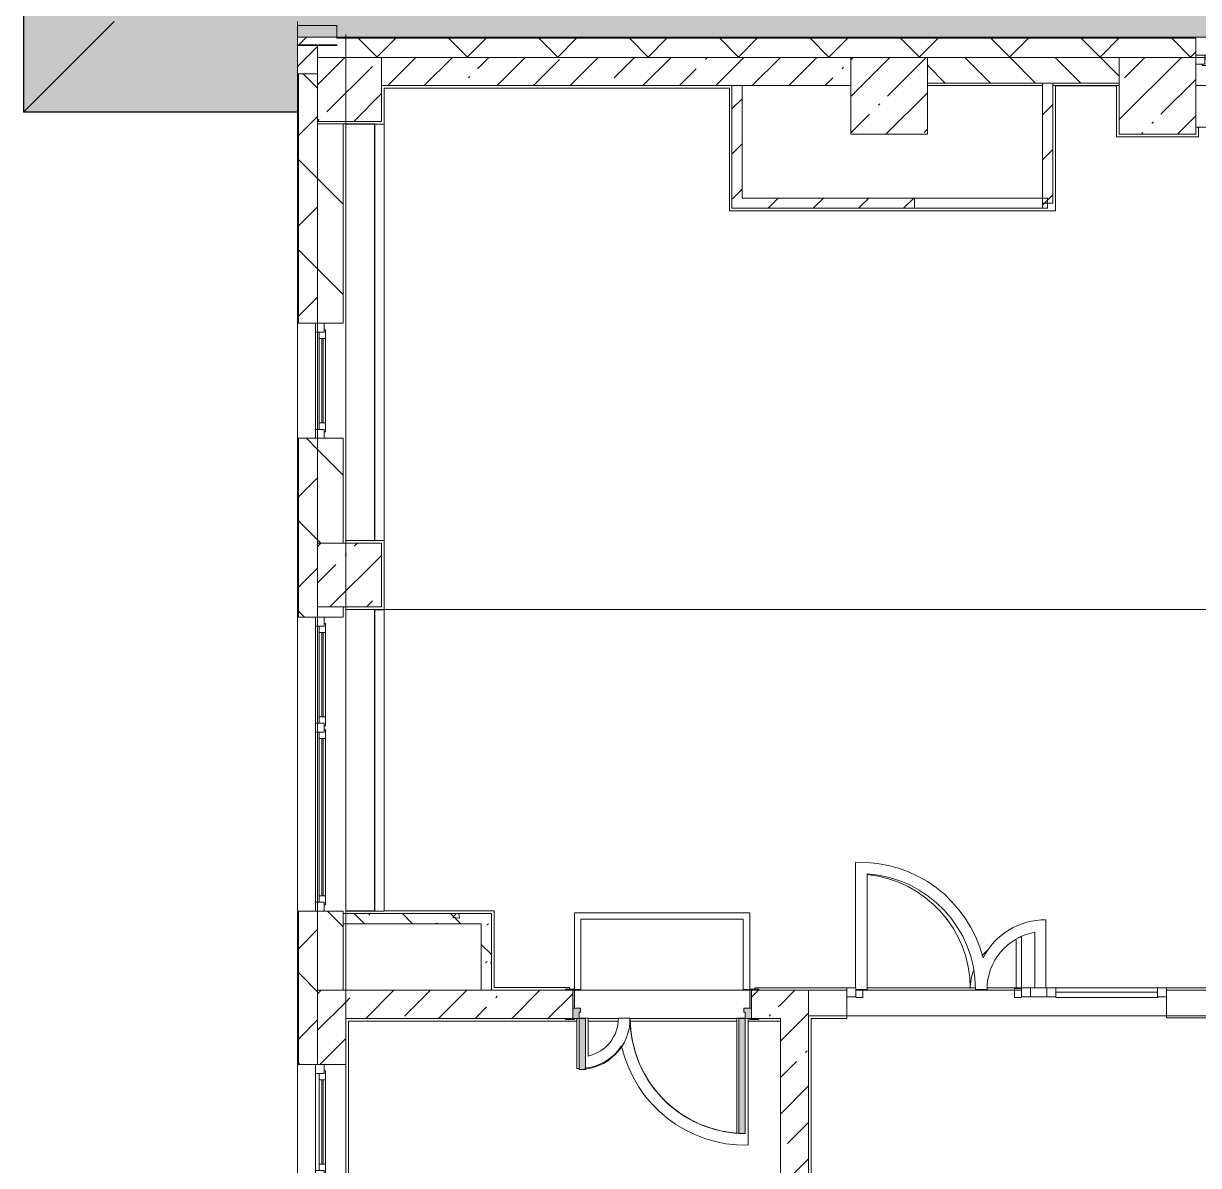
# Model space of a CAD drawing. Header units: millimetres. Extents: x 957 to 228198, y -8553 to 29000.
# Drawn here: x 98777 to 107969, y 6529 to 15466 of the extents above; entities that cross this region are included whole.
import ezdxf

# ---------------------------------------------------------------- set-up
doc = ezdxf.new("R2010")
doc.units = ezdxf.units.MM
for name, color, linetype, lineweight in [('A-DETL-2', 7, 'Continuous', 5), ('A-GENM-2', 7, 'Continuous', 5), ('A-GLAZ-2', 7, 'Continuous', 5), ('A-GLAZ-CURT-3', 7, 'Continuous', 5), ('A-GLAZ-CWMG-3', 7, 'Continuous', 5), ('A-WALL', 7, 'Continuous', 9), ('A-WALL-2', 7, 'Continuous', 5), ('I-WALL-3', 7, 'Continuous', 5), ('S-COLS-1', 7, 'Continuous', 5), ('Оси', 7, 'Continuous', 9)]:
    doc.layers.add(name, color=color, linetype=linetype, lineweight=lineweight)
doc.layers.add('A-DETL-GENF-3', color=7, linetype='Continuous', lineweight=9, true_color=0xc0c0c0, transparency=0.4)
for name, color, linetype, lineweight, true_color in [('A-DETL-GENF-4', 7, 'Continuous', 5, 0xaaaaaa), ('A-DOOR-2', 7, 'Continuous', 5, 0xaaaaaa), ('A-DOOR-3', 7, 'Continuous', 5, 0xe2e2e2), ('A-DOOR-FRAM-3', 7, 'Continuous', 5, 0xe2e2e2), ('A-DOOR-FRAM-4', 7, 'Continuous', 5, 0xaaaaaa), ('A-FLOR-2', 7, 'Continuous', 5, 0xaaaaaa), ('A-GENM-3', 7, 'Continuous', 5, 0x737373), ('A-WALL-3', 7, 'Continuous', 5, 0x737373), ('I-WALL-2', 7, 'Continuous', 5, 0x737373), ('I-WALL-4', 7, 'Continuous', 5, 0x787878)]:
    doc.layers.add(name, color=color, linetype=linetype, lineweight=lineweight, true_color=true_color)
pattern_1 = [(135, (101188.1, 0), (-353.553, -353.553), [])]
pattern_2 = [(45, (101188.1, 0), (-353.5534, 353.5534), []), (135, (101188.1, 0), (-353.5534, -353.5534), [])]
pattern_3 = [(45, (101188.1, 0), (-285.123, 285.123), []), (45, (101473.2, 0), (-285.123, 285.123), [504.031, -100.806, 16.764, -84.042])]
pattern_4 = [(135, (101188.1, 0), (-377.17, -377.17), [533.4, -88.9, 17.78, -88.9]), (135, (101188.1, 376.94), (-377.17, -377.17), []), (50, (101188.1, 0), (637.645, -55.787), [66.675, -733.425]), (355, (101188.1, 0), (-123.35, 668.7), [53.34, -586.74]), (100.451, (101241.2, -4.65), (514.3, 612.91), [56.665, -623.315]), (46.184, (101188.1, 177.8), (948.78, -147.15), [100.01, -1100.14]), (96.636, (101267.2, 165.5), (830.91, 866), [85, -934.97]), (351.184, (101188.1, 177.8), (830.92, 865.99), [80.01, -880.11]), (21, (101277, 133.35), (530.65, -357.928), [66.675, -733.425]), (326, (101277, 133.35), (216.31, 644.66), [53.34, -586.74]), (71.451, (101321.2, 103.5), (746.96, 286.724), [56.665, -623.315]), (37.5, (101188.1, 0), (10.8105, 295.9426), [16.764, -562.864, 16.764, -578.866, -588.962]), (37.5, (101188.1, 0), (10.8105, 295.9426), [-1175.258, 16.764, -572.198]), (7.5, (101188.1, 0), (233.869, 350.632), [16.764, -322.834, 16.764, -549.529, -224.472]), (7.5, (101188.1, 0), (233.869, 350.632), [-905.89, 16.764, -207.708]), (327.5, (100989.84, 0), (474.568, -20.051), [16.764, -205.486, 16.764, -676.656, -920.115]), (327.5, (100989.84, 0), (474.568, -20.051), [-915.67, 16.764, -903.35]), (317.5, (100900.94, 0), (518.452, 88.993), [16.764, -272.16, 16.764, -443.738, -653.415]), (317.5, (100900.94, 0), (518.452, 88.993), [-749.427, 16.764, -636.65])]
pattern_5 = [(45, (101188.1, 0), (-176.7767, 176.7767), [])]

# ---------------------------------------------------------------- blocks, each defined once
blk = doc.blocks.new('парапет1 - парапет-18629556-3_2_2_птичка')
at = {"layer": 'A-GENM-2'}
for p, q in [((-2411.1, 14772.9), (-2411.1, 27400.1)), ((-268, 14772.9), (-2411.1, 14772.9))]:
    blk.add_line(p, q, dxfattribs=at)
at = {"layer": 'A-GENM-3'}
for p, q in [((-2409.1, 14774.9), (-1701.8, 15482.2)), ((-268, 15482.2), (-268, 14774.9))]:
    blk.add_line(p, q, dxfattribs=at)
blk = doc.blocks.new('BSC_Колонна _Прямоугольная - 500х500-V279-3_2_2_птичка')
at = {"layer": 'S-COLS-1'}
h = blk.add_hatch(dxfattribs=at)
h.set_pattern_fill('FP_91', color=256, style=0, pattern_type=2)
h.set_pattern_definition([(45, (-140, -14950), (-285.123, 285.123), []), (45, (145.12, -14950), (-285.123, 285.123), [504.031, -100.806, 16.764, -84.042])])
h.paths.add_polyline_path([(170.4, -250), (250, -250), (250, 250), (-250, 250), (-250, -250), (-108.7, -250)])
for p, q in [((250, 250), (-250, 250)), ((-250, 250), (-250, -250)), ((250, -250), (250, 250)), ((-250, -250), (250, -250))]:
    blk.add_line(p, q, dxfattribs=at)
blk = doc.blocks.new('120_Окно_СКБ_1Ст - 120_Окно_СКБ_1Ст 900х2500_h_-20664874-3_2_2_птичка')
at = {"layer": 'A-GLAZ-2'}
for p, q in [((-450, -127), (-450, -57)), ((-450, -57), (-380, -57)), ((450, -57), (-450, -57)), ((-380, -57), (-380, -127)), ((380, -87), (-380, -87)), ((-380, -87), (-380, -127)), ((-330, -137), (-330, -87)), ((330, -137), (330, -87)), ((380, -127), (380, -57)), ((380, -57), (450, -57)), ((380, -127), (380, -87)), ((450, -57), (450, -127)), ((-380, -127), (-450, -127)), ((-450, -127), (-400, -127)), ((-380, -127), (-400, -127)), ((-400, -127), (-400, -137)), ((-400, -137), (400, -137)), ((400, -137), (-400, -137)), ((-330, -107), (330, -107)), ((330, -117), (-330, -117)), ((450, -127), (380, -127)), ((400, -127), (380, -127)), ((400, -127), (450, -127)), ((400, -137), (400, -127))]:
    blk.add_line(p, q, dxfattribs=at)
blk = doc.blocks.new('120_Окно_СКБ_2Ст - 120_Окно_СКБ_2Ст 2100х2400 _мал створка справа_-22446225-3_2_2_птичка')
at = {"layer": 'A-GLAZ-2'}
for p, q in [((-1050, -127), (-1050, -57)), ((-1050, -57), (-980, -57)), ((1050, -57), (-1050, -57)), ((-980, -57), (-980, -127)), ((150, -87), (-980, -87)), ((-980, -87), (-980, -127)), ((-930, -137), (-930, -87)), ((100, -137), (100, -87)), ((150, -127), (150, -57)), ((150, -57), (220, -57)), ((150, -127), (150, -87)), ((220, -57), (220, -127)), ((980, -87), (220, -87)), ((220, -87), (220, -127)), ((270, -137), (270, -87)), ((930, -137), (930, -87)), ((980, -127), (980, -57)), ((980, -57), (1050, -57)), ((980, -127), (980, -87)), ((1050, -57), (1050, -127)), ((-980, -127), (-1050, -127)), ((-1050, -127), (-1000, -127)), ((-980, -127), (-1000, -127)), ((-1000, -127), (-1000, -137)), ((-1000, -137), (170, -137)), ((170, -137), (-1000, -137)), ((-930, -107), (100, -107)), ((100, -117), (-930, -117)), ((220, -127), (150, -127)), ((170, -127), (150, -127)), ((170, -127), (200, -127)), ((170, -137), (170, -127)), ((220, -127), (200, -127)), ((200, -127), (200, -137)), ((200, -137), (1000, -137)), ((1000, -137), (200, -137)), ((270, -107), (930, -107)), ((930, -117), (270, -117)), ((1050, -127), (980, -127)), ((1000, -127), (980, -127)), ((1000, -127), (1050, -127)), ((1000, -137), (1000, -127))]:
    blk.add_line(p, q, dxfattribs=at)
blk = doc.blocks.new('120_Окно_СКБ_2Ст - 120_Окно_СКБ_2Ст 2300х2500 _мал створка справа_-22272277-3_2_2_птичка')
at = {"layer": 'A-GLAZ-2'}
for p, q in [((-1150, -127), (-1150, -57)), ((-1150, -57), (-1080, -57)), ((1150, -57), (-1150, -57)), ((-1080, -57), (-1080, -127)), ((250, -87), (-1080, -87)), ((-1080, -87), (-1080, -127)), ((-1030, -137), (-1030, -87)), ((200, -137), (200, -87)), ((250, -127), (250, -57)), ((250, -57), (320, -57)), ((250, -127), (250, -87)), ((320, -57), (320, -127)), ((1080, -87), (320, -87)), ((320, -87), (320, -127)), ((370, -137), (370, -87)), ((1030, -137), (1030, -87)), ((1080, -127), (1080, -57)), ((1080, -57), (1150, -57)), ((1080, -127), (1080, -87)), ((1150, -57), (1150, -127)), ((-1080, -127), (-1150, -127)), ((-1150, -127), (-1100, -127)), ((-1080, -127), (-1100, -127)), ((-1100, -127), (-1100, -137)), ((-1100, -137), (270, -137)), ((270, -137), (-1100, -137)), ((-1030, -107), (200, -107)), ((200, -117), (-1030, -117)), ((320, -127), (250, -127)), ((270, -127), (250, -127)), ((270, -127), (300, -127)), ((270, -137), (270, -127)), ((320, -127), (300, -127)), ((300, -127), (300, -137)), ((300, -137), (1100, -137)), ((1100, -137), (300, -137)), ((370, -107), (1030, -107)), ((1030, -117), (370, -117)), ((1150, -127), (1080, -127)), ((1100, -127), (1080, -127)), ((1100, -127), (1150, -127)), ((1100, -137), (1100, -127))]:
    blk.add_line(p, q, dxfattribs=at)
blk = doc.blocks.new('110_Дверь_СКБ_2Ст - Д-1 Лестничная клетка EIS60-24280000-3_2_2_птичка')
at = {"layer": 'A-DOOR-3'}
for points in [[(-587.5, 1010), (-637.5, 1010), (-637.5, 110), (-587.5, 110), (-587.5, 841.1)], [(612.5, 510), (612.5, 110), (662.5, 110), (662.5, 510)], [(712.5, 30), (697.5, 30), (697.5, -110), (712.5, -110)]]:
    blk.add_hatch(color=256, dxfattribs=at).paths.add_polyline_path(points)
h = blk.add_hatch(color=256, dxfattribs=at)
h.paths.add_polyline_path([(-660.7, 110), (-687.5, 107.3), (-687.5, 30), (-627.5, 30), (-627.5, 60), (-637.5, 60), (-637.5, 110), (-660.4, 110)])
h.paths.add_polyline_path([(679.6, 110), (662.5, 107.3), (662.5, 60), (652.5, 60), (652.5, 30), (712.5, 30), (712.5, 110), (680.5, 110)])
at = {"layer": 'A-DOOR-FRAM-3'}
for points in [[(-679.3, 118), (-742.5, 118), (-742.5, 110), (-672.5, 110), (-672.5, 118)], [(728.6, 118), (697.5, 115.2), (697.5, 110), (767.5, 110), (767.5, 118), (737.5, 118)], [(-672.5, 30), (-687.5, 30), (-687.5, -110), (-672.5, -110)], [(-672.5, -110), (-742.5, -110), (-742.5, -118), (-672.5, -116.5)], [(697.7, -110), (697.5, -110), (697.7, -118), (767.5, -118), (767.5, -110), (712.5, -110)]]:
    blk.add_hatch(color=256, dxfattribs=at).paths.add_polyline_path(points)
at = {"layer": 'A-DOOR-2'}
for p, q in [((-637.5, 1010), (-637.5, 110)), ((-587.5, 1010), (-637.5, 1010)), ((-587.5, 110), (-587.5, 1010)), ((662.5, 510), (612.5, 510)), ((612.5, 510), (612.5, 110)), ((662.5, 110), (662.5, 510)), ((-637.5, 110), (-587.5, 110)), ((612.5, 110), (662.5, 110))]:
    blk.add_line(p, q, dxfattribs=at)
for centre, radius, start, end in [((-637.5, 110), 900, 0, 90), ((662.5, 110), 400, 90, 180)]:
    blk.add_arc(centre, radius, start, end, dxfattribs=at)
at = {"layer": 'A-DOOR-FRAM-4'}
for p, q in [((-672.5, 118), (-742.5, 118)), ((-742.5, 118), (-742.5, 110)), ((-742.5, 110), (-672.5, 110)), ((-637.5, 110), (-687.5, 110)), ((-687.5, 110), (-687.5, 30)), ((-672.5, 110), (-672.5, 118)), ((-637.5, 60), (-637.5, 110)), ((662.5, 110), (662.5, 60)), ((712.5, 110), (662.5, 110)), ((767.5, 118), (697.5, 118)), ((697.5, 118), (697.5, 110)), ((697.5, 110), (767.5, 110)), ((712.5, 30), (712.5, 110)), ((767.5, 110), (767.5, 118)), ((-687.5, 30), (-627.5, 30)), ((-672.5, 30), (-687.5, 30)), ((-687.5, 30), (-687.5, -110)), ((-672.5, -110), (-672.5, 30)), ((-627.5, 60), (-637.5, 60)), ((-627.5, 30), (-627.5, 60)), ((662.5, 60), (652.5, 60)), ((652.5, 60), (652.5, 30)), ((652.5, 30), (712.5, 30)), ((712.5, 30), (697.5, 30)), ((697.5, 30), (697.5, -110)), ((712.5, -110), (712.5, 30)), ((-672.5, -110), (-742.5, -110)), ((-742.5, -110), (-742.5, -118)), ((-742.5, -118), (-672.5, -118)), ((-687.5, -110), (-672.5, -110)), ((-672.5, -118), (-672.5, -110)), ((697.5, -110), (712.5, -110)), ((767.5, -110), (697.5, -110)), ((697.5, -110), (697.5, -118)), ((697.5, -118), (767.5, -118)), ((767.5, -118), (767.5, -110))]:
    blk.add_line(p, q, dxfattribs=at)
blk = doc.blocks.new('120_Окно_СКБ_1Ст - 120_Окно_СКБ_1Ст_900х2500_h_-V364-3_2_2_птичка')
at = {"layer": 'A-GLAZ-2'}
for p, q in [((-450, -127), (-450, -57)), ((-450, -57), (-380, -57)), ((450, -57), (-450, -57)), ((-380, -57), (-380, -127)), ((380, -87), (-380, -87)), ((-380, -87), (-380, -127)), ((-330, -137), (-330, -87)), ((330, -137), (330, -87)), ((380, -127), (380, -57)), ((380, -57), (450, -57)), ((380, -127), (380, -87)), ((450, -57), (450, -127)), ((-380, -127), (-450, -127)), ((-450, -127), (-400, -127)), ((-380, -127), (-400, -127)), ((-400, -127), (-400, -137)), ((-400, -137), (400, -137)), ((400, -137), (-400, -137)), ((-330, -107), (330, -107)), ((330, -117), (-330, -117)), ((450, -127), (380, -127)), ((400, -127), (380, -127)), ((400, -127), (450, -127)), ((400, -137), (400, -127))]:
    blk.add_line(p, q, dxfattribs=at)
blk = doc.blocks.new('BSC_Колонна _Прямоугольная - 500х500-V368-3_2_2_птичка')
at = {"layer": 'S-COLS-1'}
h = blk.add_hatch(dxfattribs=at)
h.set_pattern_fill('FP_127', color=256, style=0, pattern_type=2)
h.set_pattern_definition([(45, (-140, -11150), (-285.123, 285.123), []), (45, (145.12, -11150), (-285.123, 285.123), [504.031, -100.806, 16.764, -84.042])])
h.paths.add_polyline_path([(195, -250), (250, -250), (250, 250), (-250, 250), (-250, -250), (-29, -250)])
for p, q in [((250, 250), (-250, 250)), ((-250, 250), (-250, -250)), ((250, -250), (250, 250)), ((-250, -250), (250, -250))]:
    blk.add_line(p, q, dxfattribs=at)
blk = doc.blocks.new('Прямоугольный импост - 50 x 70 мм-V395-3_2_2_птичка')
at = {"layer": 'A-GLAZ-CWMG-3'}
for p, q in [((-70, 35), (0, 35)), ((-70, -35), (-70, 35)), ((0, 35), (0, -35)), ((0, -35), (-70, -35))]:
    blk.add_line(p, q, dxfattribs=at)
blk = doc.blocks.new('Дверь_Витражная_остекление_ - ДВН_ДАО_Главный вход_1200 в свету-V396-3_2_2_птичка')
at = {"layer": 'A-DETL-GENF-4'}
for p, q in [((607.5, 415.6), (607.5, 30)), ((647.5, 430), (634.8, 430)), ((647.5, 35), (647.5, 430)), ((-592.5, -40), (-592.5, 22.6)), ((592.5, -40), (592.5, 30)), ((592.5, 30), (647.5, 30)), ((607.5, 30), (647.5, 30)), ((-647.5, -40), (-592.5, -40)), ((647.5, -40), (592.5, -40))]:
    blk.add_line(p, q, dxfattribs=at)
at = {"layer": 'A-DOOR-2'}
blk.add_line((647.5, 430), (647.5, 35), dxfattribs=at)
for centre, radius, start, end in [((-647.5, 30), 895, 360, 84.26447), ((647.5, 30), 400, 90, 93.42902), ((647.5, 30), 400, 132.2351, 140.38714), ((647.5, 30), 400, 159.41816, 180)]:
    blk.add_arc(centre, radius, start, end, dxfattribs=at)
blk = doc.blocks.new('Системная панель - Стемалит - 40мм-32257327-3_2_2_птичка')
at = {"layer": 'A-GLAZ-CURT-3'}
for p, q in [((65, 35), (-65, 35)), ((-65, 35), (-65, -35)), ((65, -35), (65, 35)), ((-65, -35), (65, -35))]:
    blk.add_line(p, q, dxfattribs=at)
blk = doc.blocks.new('Прямоугольный импост - 50 x 70 мм-31687886-3_2_2_птичка')
at = {"layer": 'A-GLAZ-CWMG-3'}
for p, q in [((-35, 35), (35, 35)), ((-35, -35), (-35, 35)), ((35, 35), (35, -35)), ((35, -35), (-35, -35))]:
    blk.add_line(p, q, dxfattribs=at)
blk = doc.blocks.new('Прямоугольный импост - 50 x 70 мм-31701779-3_2_2_птичка')
at = {"layer": 'A-GLAZ-CWMG-3'}
for p, q in [((0, 35), (-70, 35)), ((-70, 35), (-70, -35)), ((0, -35), (0, 35)), ((-70, -35), (0, -35))]:
    blk.add_line(p, q, dxfattribs=at)
blk = doc.blocks.new('Системная панель - Стекло - 40мм-V397-3_2_2_птичка')
at = {"layer": 'A-GLAZ-CURT-3'}
for p, q in [((397.5, 0), (-397.5, 0)), ((-397.5, 0), (-397.5, -40)), ((397.5, -40), (397.5, 0)), ((-397.5, -40), (397.5, -40))]:
    blk.add_line(p, q, dxfattribs=at)
blk = doc.blocks.new('Прямоугольный импост - 50 x 70 мм-31702100-3_2_2_птичка')
at = {"layer": 'A-GLAZ-CWMG-3'}
for p, q in [((-35, 35), (35, 35)), ((-35, -35), (-35, 35)), ((35, 35), (35, -35)), ((35, -35), (-35, -35))]:
    blk.add_line(p, q, dxfattribs=at)
blk = doc.blocks.new('Прямоугольный импост - 50 x 70 мм-31720914-3_2_2_птичка')
at = {"layer": 'A-GLAZ-CWMG-3'}
blk.add_line((32940, 7920), (32145, 7920), dxfattribs=at)
blk = doc.blocks.new('Зашивка приборов отопления35 - Зашивка приборов отопления-33324623-3_2_2_птичка')
at = {"layer": 'A-WALL-2'}
for p, q in [((34187.8, 26793.4), (34187.8, 26567.4)), ((37447.8, 26793.4), (34187.8, 26793.4)), ((37447.8, 26567.4), (37447.8, 26793.4)), ((34187.8, 26567.4), (37447.8, 26567.4)), ((37447.8, 26567.4), (34187.8, 26567.4)), ((34187.8, 26567.4), (34187.8, 26492.4)), ((37447.8, 26492.4), (37447.8, 26567.4)), ((34187.8, 26492.4), (37447.8, 26492.4))]:
    blk.add_line(p, q, dxfattribs=at)
blk = doc.blocks.new('Зашивка приборов отопления36 - Зашивка приборов отопления-33324807-3_2_2_птичка')
at = {"layer": 'A-WALL-2'}
for p, q in [((34187.8, 26793.4), (34187.8, 26567.4)), ((36548.8, 26793.4), (34187.8, 26793.4)), ((36548.8, 26567.4), (36548.8, 26793.4)), ((34187.8, 26567.4), (36548.8, 26567.4)), ((36545.1, 26567.4), (34187.8, 26567.4)), ((34187.8, 26567.4), (34187.8, 26492.4)), ((36545.1, 26492.4), (36545.1, 26567.4)), ((34187.8, 26492.4), (36545.1, 26492.4))]:
    blk.add_line(p, q, dxfattribs=at)

msp = doc.modelspace()

# ---------------------------------------------------------------- hatches: boundary and pattern name
at = {"layer": 'A-DETL-GENF-3'}
msp.add_hatch(color=256, dxfattribs=at).paths.add_polyline_path([(98779, 14774.9), (100920.1, 14774.9), (100920.1, 15358), (139498.2, 15358), (139498.2, 23888.3), (135116.2, 23888.3), (135114.2, 27398.1), (98779, 27398.1), (98779, 15270.2)])
at = {"layer": 'A-WALL-2'}
h = msp.add_hatch(dxfattribs=at)
h.set_pattern_fill('FP_85', color=256, style=0, pattern_type=2)
h.set_pattern_definition(pattern_2)
h.paths.add_polyline_path([(139498.2, 15200), (139498.2, 15350), (138998.1, 15350), (138998.1, 15200), (139458.1, 15200)])
h.paths.add_polyline_path([(101578.1, 15200), (107948.1, 15200), (107948.1, 15350), (101228.1, 15350), (101228.1, 15293), (101078.1, 15288.7), (101078.1, 15200), (101228.1, 15200)])
h.paths.add_polyline_path([(123698.1, 15200), (133298.1, 15203), (133298.1, 15350), (131205.1, 15349), (131205.1, 15288), (131198.1, 15285), (130425.1, 15288), (130425.1, 15350), (126798.3, 15349), (126798.3, 15288), (126791.3, 15285), (125618.3, 15288), (125618.3, 15350), (120978.1, 15349), (120978.1, 15288), (120971.1, 15285), (120198.1, 15288), (120198.1, 15350), (115971.1, 15349), (115971.1, 15288), (115964.1, 15285), (115791.1, 15288), (115790.9, 15350), (114048.1, 15350), (114048.1, 15200), (123098.1, 15200)])
h.paths.add_polyline_path([(136598.1, 15200), (136598.1, 15350), (135848.1, 15350), (135848.1, 15200)])
h.paths.add_polyline_path([(108848.1, 15200), (109448.1, 15200), (109448.1, 15350), (108848.1, 15350), (108848.1, 15268)])
h.paths.add_polyline_path([(110348.1, 15200), (110948.1, 15200), (110948.1, 15350), (110348.1, 15350), (110348.1, 15264)])
h.paths.add_polyline_path([(134948.1, 15200), (134948.1, 15350), (134798.1, 15350), (134798.1, 15200), (134818.1, 15200)])
h.paths.add_polyline_path([(134428.1, 15200), (134423.1, 15350), (134198.1, 15350), (134198.1, 15200), (134421.1, 15200)])
h = msp.add_hatch(dxfattribs=at)
h.set_pattern_fill('FP_83', color=256, style=0, pattern_type=2)
h.set_pattern_definition([(135, (101188.1, 0), (-176.7767, -176.7767), [])])
h.paths.add_polyline_path([(110348.1, 15000), (110948.1, 15000), (110948.1, 15200), (110348.1, 15200), (110348.1, 15055.6)])
h.paths.add_polyline_path([(105853.6, 15000), (107348.1, 15000), (107348.1, 15200), (105848.1, 15200), (105848.1, 15000)])
h.paths.add_polyline_path([(114349.3, 15000), (114898.1, 15000), (114898.1, 15200), (114048.1, 15200), (114048.1, 15000), (114243.4, 15000)])
h.paths.add_polyline_path([(108848.1, 15000), (109448.1, 15000), (109448.1, 15200), (108848.1, 15200), (108848.1, 15007.9)])
h = msp.add_hatch(dxfattribs=at)
h.set_pattern_fill('FP_85', color=256, style=0, pattern_type=2)
h.set_pattern_definition(pattern_2)
h.paths.add_polyline_path([(100928.1, 14973), (100925.1, 15073), (100920.1, 15068.8), (100920.1, 14973)])
h = msp.add_hatch(dxfattribs=at)
h.set_pattern_fill('FP_85', color=256, style=0, pattern_type=2)
h.set_pattern_definition(pattern_2)
h.paths.add_polyline_path([(100928.1, -100), (101078.1, -100), (101078.1, 5220), (100928.1, 5220), (100928.1, 120)])
h.paths.add_polyline_path([(100928.1, 7320), (101078.1, 7320), (101078.1, 8520), (100928.1, 8520), (100928.1, 7750.3)])
h.paths.add_polyline_path([(100928.1, 10820), (101078.1, 10820), (101078.1, 12220), (100928.1, 12220), (100928.1, 11221)])
h.paths.add_polyline_path([(101078.1, 13120), (101078.1, 15073), (100928.1, 15071.9), (100928.1, 13120), (101057.8, 13120)])
h = msp.add_hatch(dxfattribs=at)
h.set_pattern_fill('FP_85', color=256, style=0, pattern_type=2)
h.set_pattern_definition(pattern_2)
h.paths.add_polyline_path([(100928.1, 14923), (100928.1, 14973), (100920.1, 14973), (100920.1, 14923)])
at = {"layer": 'I-WALL-3'}
h = msp.add_hatch(dxfattribs=at)
h.set_pattern_fill('FP_85', color=256, style=0, pattern_type=2)
h.set_pattern_definition(pattern_2)
h.paths.add_polyline_path([(101078.1, 15300), (101228.1, 15300), (101228.1, 15358), (100920.1, 15358), (100920.1, 15300), (100930.4, 15300)])
h = msp.add_hatch(dxfattribs=at)
h.set_pattern_fill('FP_81', color=256, style=0, pattern_type=2)
h.set_pattern_definition(pattern_3)
h.paths.add_polyline_path([(100928.1, 15073), (101078.1, 15073), (101078.1, 15293), (100920.1, 15289.1), (100925.1, 15073)])
h = msp.add_hatch(dxfattribs=at)
h.set_pattern_fill('FP_81', color=256, style=0, pattern_type=2)
h.set_pattern_definition(pattern_3)
h.paths.add_polyline_path([(105248.1, 14980), (105248.1, 15200), (101578.1, 15200), (101578.1, 14980), (104398.1, 14980)])
h = msp.add_hatch(dxfattribs=at)
h.set_pattern_fill('FP_86', color=256, style=0, pattern_type=2)
h.set_pattern_definition(pattern_5)
h.paths.add_polyline_path([(106828.1, 14060), (106828.1, 15000), (106748.1, 14998), (106748.1, 14060)])
h = msp.add_hatch(dxfattribs=at)
h.set_pattern_fill('FP_86', color=256, style=0, pattern_type=2)
h.set_pattern_definition(pattern_5)
h.paths.add_polyline_path([(104398.1, 14100), (104398.1, 14980), (104318.1, 14980), (104318.1, 14100)])
h = msp.add_hatch(dxfattribs=at)
h.set_pattern_fill('FP_84', color=256, style=0, pattern_type=2)
h.set_pattern_definition(pattern_1)
h.paths.add_polyline_path([(101078.1, 7900), (101278.1, 7900), (101278.1, 8520), (101078.1, 8520), (101078.1, 8328.8)])
h.paths.add_polyline_path([(101078.1, 10820), (101278.1, 10820), (101278.1, 10900), (101078.1, 10900)])
h.paths.add_polyline_path([(101192.5, 11400), (101278.1, 11400), (101278.1, 12220), (101078.1, 12220), (101078.1, 11400)])
h.paths.add_polyline_path([(101183.4, 13120), (101278.1, 13120), (101278.1, 14680), (101078.1, 14680), (101078.1, 13120), (101182.7, 13120)])
h = msp.add_hatch(dxfattribs=at)
h.set_pattern_fill('FP_86', color=256, style=0, pattern_type=2)
h.set_pattern_definition(pattern_5)
h.paths.add_polyline_path([(106748.1, 14020), (106788.1, 14020), (106788.1, 14060), (106748.1, 14060)])
h.paths.add_polyline_path([(104321.1, 14020), (105748.1, 14020), (105748.1, 14100), (104318.1, 14100), (104318.1, 14020)])
h = msp.add_hatch(dxfattribs=at)
h.set_pattern_fill('FP_81', color=256, style=0, pattern_type=2)
h.set_pattern_definition(pattern_3)
h.paths.add_polyline_path([(101078.1, -100), (101298.1, -100), (101298.1, 5220), (101078.1, 5220), (101078.1, 1965.8)])
h.paths.add_polyline_path([(101078.1, 7320), (101298.1, 7320), (101298.1, 7900), (101078.1, 7900), (101078.1, 7680)])
h = msp.add_hatch(dxfattribs=at)
h.set_pattern_fill('FP_81', color=256, style=0, pattern_type=2)
h.set_pattern_definition(pattern_3)
h.paths.add_polyline_path([(101298.1, 7680), (103073.1, 7684.1), (103073.1, 7900), (101298.1, 7900), (101298.1, 7750.3)])
h.paths.add_polyline_path([(104698.1, 7680), (104698.1, 7900), (104473.1, 7900), (104473.1, 7680), (104528.1, 7680)])
h = msp.add_hatch(dxfattribs=at)
h.set_pattern_fill('FP_81', color=256, style=0, pattern_type=2)
h.set_pattern_definition(pattern_3)
h.paths.add_polyline_path([(104918.1, -100), (104918.1, 7900), (104698.1, 7900), (104698.1, -100)])
h = msp.add_hatch(dxfattribs=at)
h.set_pattern_fill('FP_84', color=256, style=0, pattern_type=2)
h.set_pattern_definition(pattern_1)
h.paths.add_polyline_path([(113968.1, 7700), (114757.4, 7700), (114757.4, 7900), (113948.1, 7900), (113948.1, 7700)])
h.paths.add_polyline_path([(107718.1, 7700), (108848.1, 7700), (108848.1, 7900), (107718.1, 7900)])
h.paths.add_polyline_path([(117298.1, 7700), (117848.1, 7700), (117848.1, 7900), (116197.4, 7896), (116197.4, 7700), (117040, 7700)])
h.paths.add_polyline_path([(110358.6, 7700), (113348.1, 7700), (113348.1, 7900), (112648.1, 7900), (112648.1, 7830), (111848.1, 7830), (111848.1, 7900), (109448.1, 7900), (109448.1, 7700), (109648.1, 7700)])
h.paths.add_polyline_path([(105218.1, 7700), (105218.1, 7900), (104918.1, 7900), (104921.4, 7700), (104938.1, 7700)])
at = {"layer": 'I-WALL-4'}
h = msp.add_hatch(dxfattribs=at)
h.set_pattern_fill('FP_93', color=256, style=0, pattern_type=2)
h.set_pattern_definition(pattern_4)
h.paths.add_polyline_path([(101278.1, 8420), (102438.1, 8420), (102438.1, 8500), (101278.1, 8500), (101278.1, 8445.5)])
h = msp.add_hatch(dxfattribs=at)
h.set_pattern_fill('FP_93', color=256, style=0, pattern_type=2)
h.set_pattern_definition(pattern_4)
h.paths.add_polyline_path([(102438.1, 7900), (102438.1, 8420), (102358.1, 8420), (102358.1, 7900)])
at = {"layer": 'S-COLS-1'}
h = msp.add_hatch(dxfattribs=at)
h.set_pattern_fill('FP_81', color=256, style=0, pattern_type=2)
h.set_pattern_definition(pattern_3)
h.paths.add_polyline_path([(105848.1, 14600), (105848.1, 15200), (105248.1, 15200), (105248.1, 14600)])
h = msp.add_hatch(dxfattribs=at)
h.set_pattern_fill('FP_81', color=256, style=0, pattern_type=2)
h.set_pattern_definition(pattern_3)
h.paths.add_polyline_path([(107348.1, 14600), (107948.1, 14600), (107948.1, 15200), (107348.1, 15200), (107348.1, 14604.3)])

# ---------------------------------------------------------------- linework, layer by layer
at = {"layer": 'A-DETL-2'}
for p, q in [((98779, 27398.1), (98779, 14774.9)), ((100920.1, 14774.9), (100920.1, 15358)), ((100920.1, 15358), (139498.2, 15358)), ((98779, 14774.9), (100920.1, 14774.9))]:
    msp.add_line(p, q, dxfattribs=at)
at = {"layer": 'A-FLOR-2'}
for p, q in [((104299.1, 14959), (101599.1, 14959)), ((101599.1, 14959), (101599.1, 14679)), ((104299.1, 13999), (104299.1, 14959)), ((107328.1, 14979), (106849.1, 14979)), ((106849.1, 14979), (106849.1, 13999)), ((107328.1, 14580), (107328.1, 14979)), ((114129.3, 14980), (107948.1, 14980)), ((101298.1, 14680), (101298.1, 11420)), ((101523.1, 14680), (101298.1, 14680)), ((101523.1, 11420), (101523.1, 14680)), ((107948.1, 14655), (114129.3, 14655)), ((107968.1, 14655), (107968.1, 14580)), ((107968.1, 14580), (107328.1, 14580)), ((106849.1, 13999), (104299.1, 13999)), ((101298.1, 11420), (101523.1, 11420)), ((101599.1, 11419), (101599.1, 10880)), ((101299.1, 10880), (101299.1, 8521)), ((101523.1, 10880), (101299.1, 10880)), ((101523.1, 8521), (101523.1, 10880)), ((114149.3, 10880), (101524.1, 10880)), ((105286.2, 8902), (105286.2, 7920)), ((105376.2, 7907.6), (105376.2, 8810.8)), ((101299.1, 8521), (101523.1, 8521)), ((101599.1, 8521), (102458.1, 8521)), ((102458.1, 8521), (102458.1, 7921)), ((103087.9, 8506.5), (103087.9, 7908)), ((104457.8, 8506.5), (103087.9, 8506.5)), ((103137.9, 7906.5), (103137.9, 8456.5)), ((103137.9, 8456.5), (104407.8, 8456.5)), ((104407.8, 8456.5), (104407.8, 7906.5)), ((104457.8, 7906.5), (104457.8, 8506.5)), ((106775.4, 7920), (106775.4, 8451.5)), ((106687.9, 8354.4), (106687.9, 7920)), ((102458.1, 7921), (103048.1, 7921)), ((103048.1, 7921), (103048.1, 7908)), ((103088.1, 7906.5), (103137.9, 7906.5)), ((104407.8, 7906.5), (104457.8, 7906.5)), ((104498.1, 7908), (104498.1, 7920)), ((104498.1, 7920), (105218.1, 7920)), ((105288.1, 7907.6), (105376.2, 7907.6)), ((105376.2, 7920), (106223.8, 7920)), ((106224.5, 7907.6), (106314.5, 7907.6)), ((106315.5, 7920), (106583.1, 7920)), ((114772.3, 7920), (107718.1, 7920)), ((103105.1, 7659), (101318.1, 7659)), ((101318.1, 7659), (101318.1, 5520)), ((103105.1, 7680), (103105.1, 7288.3)), ((103195.1, 7682.7), (103123.1, 7682.7)), ((103195.1, 7385.6), (103195.1, 7682.7)), ((103429, 7659), (103195.1, 7659)), ((103521.3, 7682.7), (103431.3, 7682.7)), ((104356.3, 7659), (103523, 7659)), ((104423.1, 7682.7), (104356.3, 7682.7)), ((104356.3, 7682.7), (104356.3, 6780.4)), ((104446.3, 6687.9), (104446.3, 7680)), ((104698.1, 7659), (104446.3, 7659)), ((105218.1, 7680), (104938.1, 7680)), ((104938.1, 7680), (104938.1, 140.5)), ((105218.1, 7700), (105218.1, 7680)), ((107718.1, 7685.5), (107718.1, 7700)), ((108203.1, 7685.5), (107718.1, 7685.5))]:
    msp.add_line(p, q, dxfattribs=at)
for centre, radius, start, end in [((105319.5, 7907.6), 995, 14.33829, 91.91881), ((105319.5, 7907.6), 905, 360, 86.40894), ((106768.5, 7907.6), 544, 89.27649, 153.06648), ((106768.5, 7907.6), 454, 100.22924, 180), ((103126.3, 7682.7), 305, 283.0427, 0), ((104426.3, 7682.7), 905, 180, 265.56313), ((103126.3, 7682.7), 395, 276.84991, 326.45952), ((104426.3, 7682.7), 995, 192.67054, 271.1511), ((103126.3, 7682.7), 395, 266.92799, 269.53797)]:
    msp.add_arc(centre, radius, start, end, dxfattribs=at)
at = {"layer": 'A-WALL'}
for p, q in [((101228.1, 15358), (101228.1, 15350)), ((107948.1, 15353), (101228.1, 15353)), ((107948.1, 15350), (101228.1, 15350)), ((100920.1, 15300), (101228.1, 15300)), ((100920.1, 15295), (101228.1, 15295)), ((101228.1, 15293), (101078.1, 15293)), ((101078.1, 15293), (101078.1, 15200)), ((101228.1, 15300), (101228.1, 15293)), ((107348.1, 15200), (105848.1, 15200)), ((105848.1, 15200), (107348.1, 15200)), ((100928.1, 15073), (100928.1, 13120)), ((100928.1, 15073), (101078.1, 15073)), ((106828.1, 15000), (106748.1, 15000)), ((100920.1, 14973), (100928.1, 14973)), ((100920.1, 14923), (100928.1, 14923)), ((104398.1, 14980), (104318.1, 14980)), ((100920.1, 14843), (100928.1, 14843)), ((100925.1, 14843), (100925.1, 13120)), ((101078.1, 13120), (101078.1, 14680)), ((100925.1, 12220), (100925.1, 10820)), ((100928.1, 12220), (100928.1, 10820)), ((101078.1, 11400), (101078.1, 12220)), ((101078.1, 10820), (101078.1, 10900)), ((100925.1, 8520), (100925.1, 7320)), ((100928.1, 8520), (100928.1, 7320)), ((101078.1, 7320), (101078.1, 8520)), ((101278.1, 8500), (101278.1, 8420)), ((101078.1, 7900), (101278.1, 7900)), ((102358.1, 7900), (102438.1, 7900)), ((104918.1, 7900), (104918.1, 7700))]:
    msp.add_line(p, q, dxfattribs=at)
at = {"layer": 'A-WALL-2'}
for p, q in [((107948.1, 15200), (107948.1, 15358)), ((101578.1, 15200), (105848.1, 15200)), ((105848.1, 15200), (105848.1, 15000)), ((107348.1, 15000), (107348.1, 15200)), ((107948.1, 15200), (107348.1, 15200)), ((105848.1, 15000), (106748.1, 15000)), ((106828.1, 15000), (107348.1, 15000)), ((100920.1, 14772.9), (100920.1, -258)), ((101078.1, 14680), (101078.1, 14700)), ((100920.1, 13120), (101078.1, 13120)), ((101078.1, 13120), (101078.1, 12220)), ((101078.1, 12220), (100920.1, 12220)), ((100920.1, 10820), (101078.1, 10820)), ((101078.1, 10820), (101078.1, 8520)), ((101078.1, 8520), (100920.1, 8520)), ((100920.1, 7320), (101078.1, 7320))]:
    msp.add_line(p, q, dxfattribs=at)
at = {"layer": 'A-WALL-3'}
msp.add_line((115721.1, 15358), (101228.1, 15358), dxfattribs=at)
at = {"layer": 'I-WALL-2'}
for p, q in [((101228.1, 15450), (100920.1, 15450)), ((101228.1, 15358), (101228.1, 15450))]:
    msp.add_line(p, q, dxfattribs=at)
at = {"layer": 'I-WALL-3'}
for p, q in [((100920.1, 15293), (101078.1, 15293)), ((105248.1, 15200), (101578.1, 15200)), ((105248.1, 14980), (105248.1, 15200)), ((107948.1, 15200), (108848.1, 15200)), ((106748.1, 15000), (106748.1, 14020)), ((106828.1, 14060), (106828.1, 15000)), ((101578.1, 14980), (104318.1, 14980)), ((104318.1, 14980), (104318.1, 14020)), ((104398.1, 14100), (104398.1, 14980)), ((104398.1, 14980), (105248.1, 14980)), ((106748.1, 14980), (105848.1, 14980)), ((107348.1, 14980), (106828.1, 14980)), ((101298.1, 14680), (101078.1, 14680)), ((101278.1, 13120), (101278.1, 14680)), ((106788.1, 14100), (104398.1, 14100)), ((105748.1, 14020), (105748.1, 14100)), ((106788.1, 14020), (106788.1, 14100)), ((104318.1, 14020), (106788.1, 14020)), ((106748.1, 14060), (106828.1, 14060)), ((101078.1, 13120), (101278.1, 13120)), ((101078.1, 12220), (101078.1, 13120)), ((101278.1, 12220), (101078.1, 12220)), ((101278.1, 11400), (101278.1, 12220)), ((101298.1, 11420), (101298.1, 11400)), ((101278.1, 10820), (101278.1, 10900)), ((101298.1, 10900), (101298.1, 8500)), ((101078.1, 10820), (101278.1, 10820)), ((101078.1, 8520), (101078.1, 10820)), ((101278.1, 8520), (101078.1, 8520)), ((101278.1, 8500), (101278.1, 8520)), ((102438.1, 8500), (101278.1, 8500)), ((102438.1, 7900), (102438.1, 8500)), ((101278.1, 7900), (101278.1, 8420)), ((101278.1, 8420), (102358.1, 8420)), ((101298.1, 8420), (101298.1, 7900)), ((102358.1, 8420), (102358.1, 7900)), ((102358.1, 7900), (101278.1, 7900)), ((103018.1, 7900), (102438.1, 7900)), ((103088.1, 7900), (104458.1, 7900)), ((105218.1, 7900), (104528.1, 7900)), ((105218.1, 7700), (105218.1, 7900)), ((105288.1, 7900), (106583.1, 7900)), ((108848.1, 7900), (107718.1, 7900)), ((107718.1, 7900), (107718.1, 7700)), ((101298.1, 120), (101298.1, 7680)), ((101298.1, 7680), (103018.1, 7680)), ((103431, 7680), (103195.1, 7680)), ((104356.3, 7680), (103523, 7680)), ((104528.1, 7680), (104698.1, 7680)), ((104698.1, 7680), (104698.1, 120)), ((108219.1, 7700), (104918.1, 7700)), ((104918.1, -100), (104918.1, 7700)), ((101078.1, 7320), (101298.1, 7320))]:
    msp.add_line(p, q, dxfattribs=at)
at = {"layer": 'S-COLS-1'}
for p, q in [((105848.1, 15200), (105248.1, 15200)), ((105248.1, 15200), (105248.1, 14600)), ((105848.1, 14600), (105848.1, 15200)), ((107948.1, 15200), (107348.1, 15200)), ((107348.1, 15200), (107348.1, 15000)), ((107948.1, 14600), (107948.1, 15200)), ((107348.1, 15000), (107348.1, 14600)), ((105248.1, 14600), (105848.1, 14600)), ((107348.1, 14600), (107948.1, 14600))]:
    msp.add_line(p, q, dxfattribs=at)
at = {"layer": 'Оси'}
msp.add_line((101298.1, 5439), (101298.1, 15380), dxfattribs=at)

# ---------------------------------------------------------------- block references
at = {"layer": 'A-DOOR-2'}
msp.add_blockref('Дверь_Витражная_остекление_ - ДВН_ДАО_Главный вход_1200 в свету-V396-3_2_2_птичка', (105935.6, 7885), dxfattribs=at)
at = {"layer": 'A-DOOR-2', "rotation": 180}
msp.add_blockref('110_Дверь_СКБ_2Ст - Д-1 Лестничная клетка EIS60-24280000-3_2_2_птичка', (103785.6, 7790), dxfattribs=at)
at = {"layer": 'A-GENM-2'}
msp.add_blockref('парапет1 - парапет-18629556-3_2_2_птичка', (101188.1, 0), dxfattribs=at)
at = {"layer": 'A-GLAZ-2'}
msp.add_blockref('120_Окно_СКБ_1Ст - 120_Окно_СКБ_1Ст_900х2500_h_-V364-3_2_2_птичка', (108398.1, 15275), dxfattribs=at)
at = {"layer": 'A-GLAZ-2', "rotation": 89.99999999999991}
for name, p in [('120_Окно_СКБ_1Ст - 120_Окно_СКБ_1Ст 900х2500_h_-20664874-3_2_2_птичка', (101003.1, 12670)), ('120_Окно_СКБ_2Ст - 120_Окно_СКБ_2Ст 2300х2500 _мал створка справа_-22272277-3_2_2_птичка', (101003.1, 9670)), ('120_Окно_СКБ_2Ст - 120_Окно_СКБ_2Ст 2100х2400 _мал створка справа_-22446225-3_2_2_птичка', (101003.1, 6270))]:
    msp.add_blockref(name, p, dxfattribs=at)
at = {"layer": 'A-GLAZ-CURT-3'}
for name, p in [('Системная панель - Стемалит - 40мм-32257327-3_2_2_птичка', (106718.1, 7885)), ('Системная панель - Стекло - 40мм-V397-3_2_2_птичка', (107250.6, 7885))]:
    msp.add_blockref(name, p, dxfattribs=at)
at = {"layer": 'A-GLAZ-CWMG-3', "rotation": 180}
msp.add_blockref('Прямоугольный импост - 50 x 70 мм-31701779-3_2_2_птичка', (105218.1, 7885), dxfattribs=at)
at = {"layer": 'A-GLAZ-CWMG-3', "extrusion": (0, 0, -1), "rotation": 180}
for name, p in [('Прямоугольный импост - 50 x 70 мм-31687886-3_2_2_птичка', (-106618.1, 7885)), ('Прямоугольный импост - 50 x 70 мм-31702100-3_2_2_птичка', (-106818.1, 7885)), ('Прямоугольный импост - 50 x 70 мм-V395-3_2_2_птичка', (-107718.1, 7885))]:
    msp.add_blockref(name, p, dxfattribs=at)
at = {"layer": 'A-GLAZ-CWMG-3'}
msp.add_blockref('Прямоугольный импост - 50 x 70 мм-31720914-3_2_2_птичка', (74708.1, 0), dxfattribs=at)
at = {"layer": 'A-WALL-2', "rotation": 89.99999999999993}
for name, p in [('Зашивка приборов отопления35 - Зашивка приборов отопления-33324623-3_2_2_птичка', (128091.5, -22768.8)), ('Зашивка приборов отопления36 - Зашивка приборов отопления-33324807-3_2_2_птичка', (128091.5, -25668.8))]:
    msp.add_blockref(name, p, dxfattribs=at)
at = {"layer": 'S-COLS-1'}
for name, p in [('BSC_Колонна _Прямоугольная - 500х500-V279-3_2_2_птичка', (101328.1, 14950)), ('BSC_Колонна _Прямоугольная - 500х500-V368-3_2_2_птичка', (101328.1, 11150))]:
    msp.add_blockref(name, p, dxfattribs=at)

doc.saveas('drawing.dxf')
